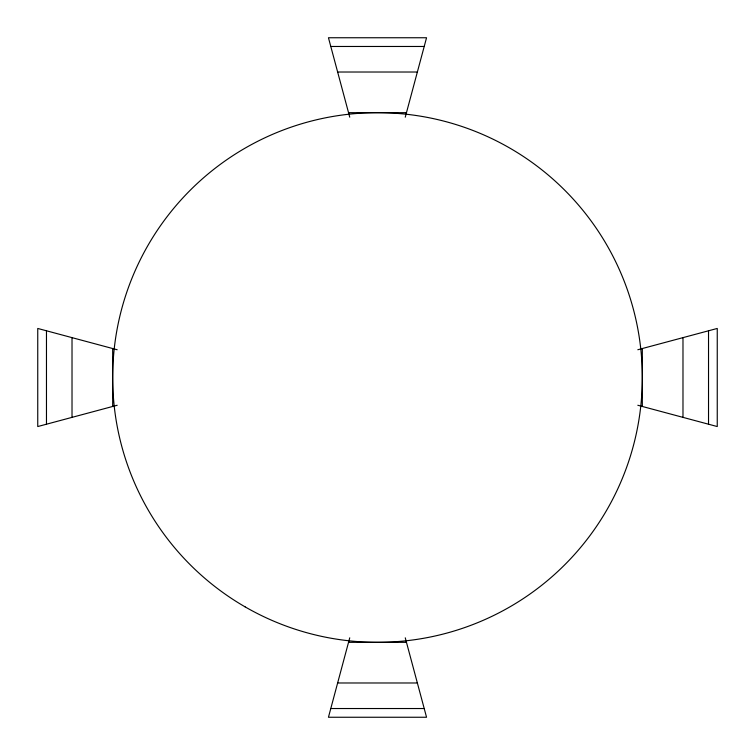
<?xml version="1.0" encoding="UTF-8"?>
<svg xmlns="http://www.w3.org/2000/svg" width="755" height="755" viewBox="0 0 755 755"><rect width="100%" height="100%" fill="white"/><g stroke="black" fill="none" stroke-linecap="round" stroke-linejoin="round"><path stroke-width="1.13" d="M405.256 117.185L426.547 37.75L328.453 37.75L349.744 117.185M349.744 637.815L328.453 717.25L426.547 717.25L405.256 637.815M117.185 405.256L37.75 426.547L37.75 328.453L117.185 349.744M637.815 349.744L717.25 328.453L717.25 426.547L637.815 405.256M330.794 46.47L424.206 46.47M337.636 72.018L417.364 72.018M348.536 112.674L406.464 112.674M348.536 642.326L406.464 642.326M337.636 682.982L417.364 682.982M330.794 708.53L424.206 708.53M708.53 330.794L708.53 424.206M682.982 337.636L682.982 417.364M642.326 348.536L642.326 406.464M112.674 348.536L112.674 406.464M72.018 337.636L72.018 417.364M46.47 330.794L46.47 424.206M245.082 606.85A264.826 264.826 0 0 0 642.326 377.5A264.826 264.826 0 0 0 245.082 148.15A264.826 264.826 0 0 0 245.082 606.85"/></g></svg>
